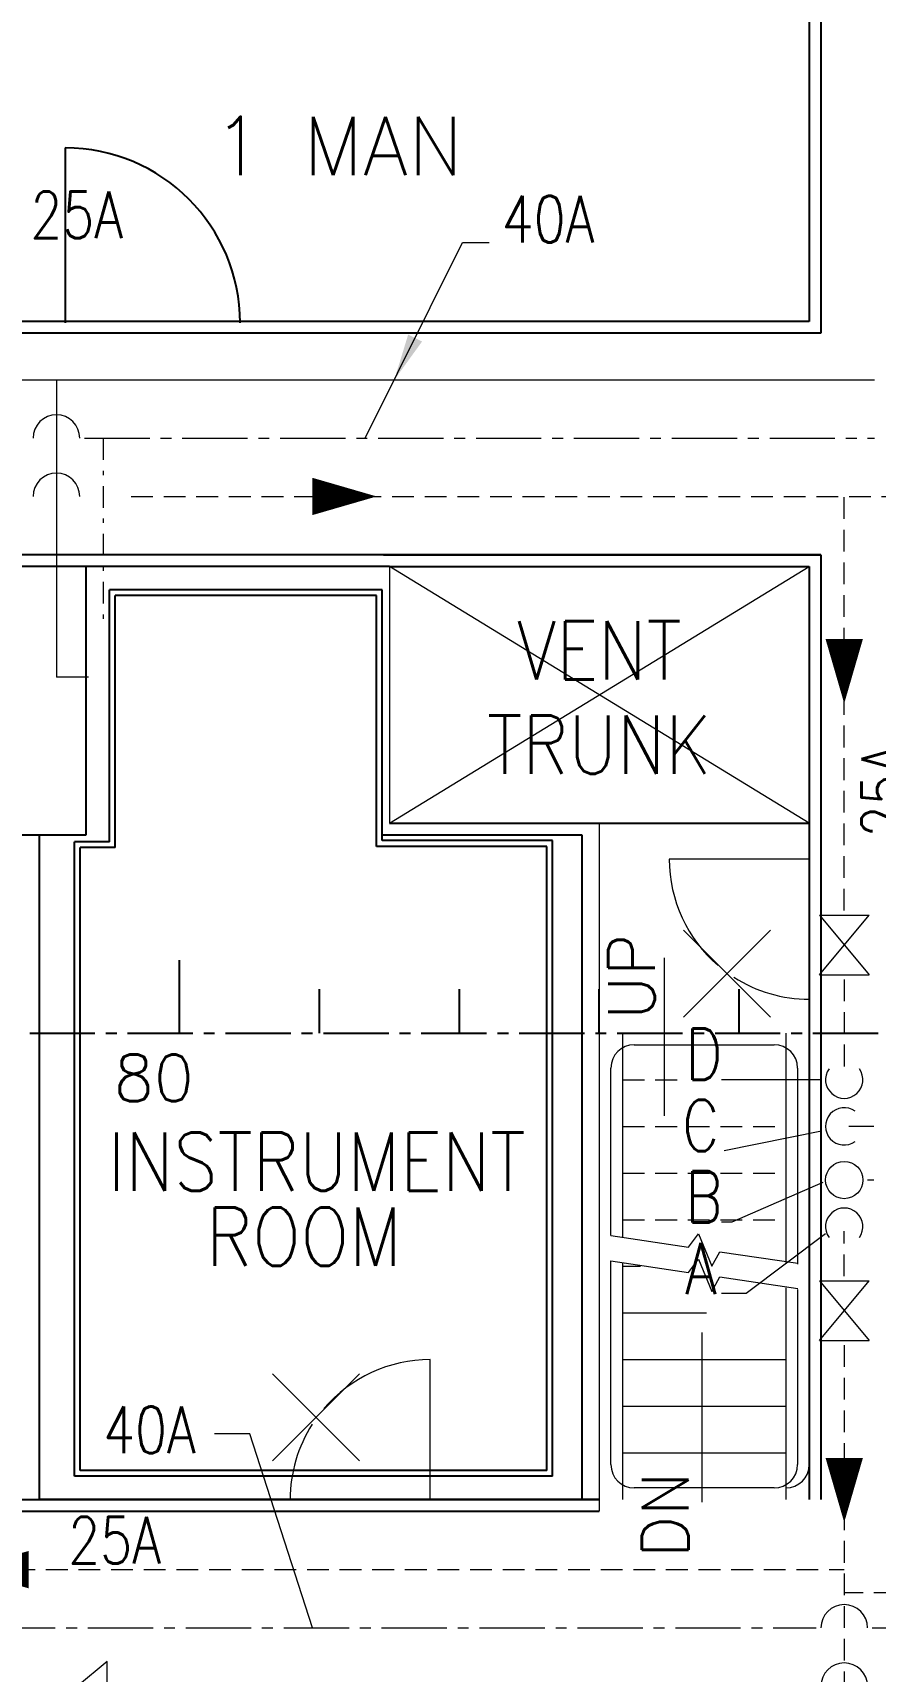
# Model space of a CAD drawing. Extents: x 475189 to 476029, y 1007718 to 1008015.
# Drawn here: x 475744.65 to 475764.01, y 1007949.48 to 1007987.13 of the extents above; entities that cross this region are included whole.
import ezdxf
from ezdxf.enums import TextEntityAlignment as Align

# ---------------------------------------------------------------- set-up
doc = ezdxf.new("R2010")
doc.units = 0
doc.header["$LTSCALE"] = 2
doc.header["$MEASUREMENT"] = 0
doc.header["$PDMODE"] = 3
doc.header["$PDSIZE"] = -7
for name, pattern in [('CENTER2', [1.125, 0.75, -0.125, 0.125, -0.125]), ('DASHDOT', [38.1, 12.7, -6.35, 12.7, -6.35]), ('DASHDOT2', [0.5, 0.25, -0.125, 0, -0.125]), ('HIDDEN', [0.375, 0.25, -0.125])]:
    doc.linetypes.add(name, pattern=pattern)
doc.layers.get('0').update_dxf_attribs({"linetype": 'CONTINUOUS', "lineweight": 0})
for name, color, linetype in [('BHD', 62, 'CONTINUOUS'), ('DIVISION', 42, 'CONTINUOUS'), ('Frame', 243, 'CONTINUOUS'), ('LAYER002', 7, 'CONTINUOUS'), ('LAYER003', 7, 'CONTINUOUS'), ('LAYER010', 7, 'CONTINUOUS'), ('Lining', 151, 'CONTINUOUS')]:
    doc.layers.add(name, color=color, linetype=linetype)
doc.styles.add('ROMANS', font='ROMANS.SHX')

msp = doc.modelspace()

# ---------------------------------------------------------------- linework, layer by layer
at = {"color": 8, "linetype": 'Continuous'}
for p, q in [((475744.409, 1007979.152), (475763.995, 1007979.152)), ((475752.844, 1007974.863), (475752.844, 1007968.966)), ((475757.669, 1007968.966), (475757.669, 1007953.151)), ((475759.17, 1007964.17), (475759.17, 1007965.871)), ((475758.205, 1007964.141), (475758.205, 1007959.447)), ((475759.17, 1007962.24), (475759.17, 1007964.17)), ((475761.958, 1007964.141), (475761.958, 1007958.866)), ((475758.473, 1007963.873), (475761.69, 1007963.873)), ((475757.937, 1007959.488), (475757.937, 1007963.337)), ((475762.226, 1007963.337), (475762.226, 1007958.827)), ((475763.982, 1007961.996), (475763.406, 1007961.996)), ((475763.982, 1007960.763), (475763.834, 1007960.763)), ((475757.937, 1007959.488), (475759.717, 1007959.218)), ((475759.717, 1007959.218), (475759.949, 1007959.527)), ((475759.949, 1007959.527), (475760.259, 1007958.78)), ((475757.937, 1007954.223), (475757.937, 1007958.908)), ((475757.937, 1007958.908), (475759.717, 1007958.638)), ((475758.205, 1007958.868), (475758.205, 1007953.419)), ((475759.717, 1007958.638), (475759.949, 1007958.948)), ((475759.949, 1007958.948), (475760.259, 1007958.2)), ((475760.259, 1007958.78), (475760.439, 1007959.115)), ((475760.439, 1007959.115), (475762.235, 1007958.851)), ((475758.205, 1007958.78), (475758.616, 1007958.78)), ((475760.259, 1007958.2), (475760.439, 1007958.535)), ((475760.439, 1007958.535), (475762.235, 1007958.271)), ((475761.958, 1007958.286), (475761.958, 1007953.419)), ((475762.226, 1007958.247), (475762.226, 1007954.223)), ((475758.205, 1007957.708), (475760.136, 1007957.708)), ((475760.023, 1007957.261), (475760.023, 1007955.331)), ((475758.205, 1007956.635), (475761.958, 1007956.635)), ((475758.205, 1007955.563), (475761.958, 1007955.563)), ((475760.023, 1007955.331), (475760.023, 1007953.359)), ((475758.205, 1007954.491), (475761.958, 1007954.491)), ((475761.69, 1007953.687), (475758.473, 1007953.687))]:
    msp.add_line(p, q, dxfattribs=at)
at = {"color": 8}
for p, q in [((475745.193, 1007979.152), (475745.193, 1007972.316)), ((475745.929, 1007972.316), (475745.193, 1007972.316)), ((475762.494, 1007968.134), (475759.278, 1007968.134)), ((475762.729, 1007966.848), (475763.868, 1007966.848)), ((475762.729, 1007966.848), (475763.868, 1007965.481)), ((475762.729, 1007965.481), (475763.868, 1007966.848)), ((475762.729, 1007965.481), (475763.868, 1007965.481)), ((475760.716, 1007959.792), (475760.479, 1007959.792)), ((475761.047, 1007958.155), (475760.479, 1007958.155)), ((475762.729, 1007958.445), (475763.868, 1007958.445)), ((475762.729, 1007957.078), (475763.868, 1007958.445)), ((475762.729, 1007958.445), (475763.868, 1007957.078)), ((475762.729, 1007957.078), (475763.868, 1007957.078)), ((475753.782, 1007953.419), (475753.782, 1007956.635)), ((475746.361, 1007949.7), (475745.677, 1007949.13)), ((475746.361, 1007948.56), (475746.361, 1007949.7))]:
    msp.add_line(p, q, dxfattribs=at)
at = {"color": 8, "linetype": 'CENTER2'}
for p, q in [((475745.836, 1007977.811), (475763.995, 1007977.811)), ((475730.167, 1007950.47), (475762.655, 1007950.47)), ((475763.942, 1007950.47), (475766.247, 1007950.47))]:
    msp.add_line(p, q, dxfattribs=at)
at = {"color": 8, "linetype": 'DASHDOT2'}
msp.add_line((475746.265, 1007977.811), (475746.265, 1007973.652), dxfattribs=at)
at = {"color": 8, "linetype": 'HIDDEN'}
for p, q in [((475746.908, 1007976.471), (475764.639, 1007976.471)), ((475763.298, 1007966.955), (475763.298, 1007976.471)), ((475763.298, 1007965.374), (475763.298, 1007963.176)), ((475758.205, 1007963.069), (475759.661, 1007963.069)), ((475758.205, 1007961.996), (475761.958, 1007961.996)), ((475758.205, 1007960.924), (475761.958, 1007960.924)), ((475758.205, 1007959.852), (475761.958, 1007959.852)), ((475763.298, 1007958.552), (475763.298, 1007959.584)), ((475763.298, 1007956.97), (475763.298, 1007948.701)), ((475729.202, 1007951.81), (475763.298, 1007951.81)), ((475769.732, 1007951.274), (475763.298, 1007951.274))]:
    msp.add_line(p, q, dxfattribs=at)
at = {"color": 8, "linetype": 'DASHDOT'}
for p, q in [((475752.844, 1007968.966), (475762.494, 1007974.863)), ((475762.494, 1007968.966), (475752.844, 1007974.863))]:
    msp.add_line(p, q, dxfattribs=at)
at = {"color": 8}
for points in [[(475752.292, 1007977.811), (475754.529, 1007982.304), (475755.135, 1007982.304)], [(475762.762, 1007963.069), (475760.479, 1007963.069)], [(475762.773, 1007961.889), (475760.536, 1007961.43)], [(475762.807, 1007960.709), (475760.716, 1007959.792)], [(475762.87, 1007959.529), (475761.047, 1007958.155)], [(475751.08, 1007950.47), (475749.638, 1007954.93), (475748.824, 1007954.93)]]:
    msp.add_lwpolyline(points, dxfattribs=at)
for points in [[(475752.553, 1007976.471, 0, 0.858, 0), (475751.074, 1007976.471, 0.858, 0.858, 0)], [(475763.298, 1007971.713, 0, 0.858, 0), (475763.298, 1007973.193, 0.858, 0.858, 0)], [(475763.298, 1007952.895, 0, 0.858, 0), (475763.298, 1007954.375, 0.858, 0.858, 0)], [(475743.074, 1007951.81, 0, 0.858, 0), (475744.553, 1007951.81, 0.858, 0.858, 0)]]:
    msp.add_lwpolyline(points, format="xyseb", dxfattribs=at)
msp.add_circle((475763.298, 1007960.763), 0.429, dxfattribs=at)
for centre, radius, start, end in [((475745.193, 1007977.811), 0.536, 0, 180), ((475745.193, 1007976.471), 0.536, 0, 180), ((475762.494, 1007968.134), 3.217, 180, 229.3943), ((475762.494, 1007968.134), 3.217, 237.3943, 270), ((475763.298, 1007963.069), 0.429, 144.3409, 35.6591), ((475763.298, 1007961.996), 0.429, 54.3409, 305.6591), ((475763.298, 1007959.691), 0.429, 324.3409, 215.6591), ((475753.782, 1007953.419), 3.217, 90, 139.3943), ((475753.782, 1007953.419), 3.217, 147.3943, 180), ((475763.298, 1007950.47), 0.536, 0, 180), ((475763.298, 1007949.13), 0.536, 0, 180)]:
    msp.add_arc(centre, radius, start, end, dxfattribs=at)
at = {"color": 8, "linetype": 'Continuous'}
for centre, start, end in [((475758.473, 1007963.337), 90, 180), ((475761.69, 1007963.337), 0, 90), ((475758.473, 1007954.223), 180, 270), ((475761.69, 1007954.223), 270, 0), ((475761.958, 1007954.223), 270, 0)]:
    msp.add_arc(centre, 0.536, start, end, dxfattribs=at)
for p in [(475760.602, 1007965.508), (475751.156, 1007955.311)]:
    msp.add_point(p, dxfattribs=at)
at = {"color": 8}
msp.add_solid([(475753.597, 1007980.032), (475752.959, 1007979.152), (475753.277, 1007980.191)], dxfattribs=at)
at = {"layer": 'BHD', "color": 8}
for p, q in [((475745.875, 1007968.698), (475745.875, 1007974.863)), ((475744.803, 1007953.419), (475744.803, 1007968.698)), ((475757.669, 1007953.419), (475744.803, 1007953.419))]:
    msp.add_line(p, q, dxfattribs=at)
at = {"layer": 'DIVISION', "color": 8}
for p, q in [((475762.494, 1007992.286), (475762.494, 1007980.492)), ((475762.762, 1007992.286), (475762.762, 1007980.224)), ((475745.393, 1007984.481), (475745.393, 1007980.46)), ((475762.494, 1007980.492), (475731.936, 1007980.492)), ((475762.762, 1007980.224), (475731.936, 1007980.224)), ((475762.762, 1007975.131), (475732.472, 1007975.131)), ((475752.844, 1007974.863), (475732.472, 1007974.863)), ((475732.472, 1007953.419), (475757.669, 1007953.419)), ((475732.472, 1007953.151), (475757.669, 1007953.151))]:
    msp.add_line(p, q, dxfattribs=at)
msp.add_arc((475745.393, 1007980.46), 4.021, 0, 90, dxfattribs=at)
at = {"layer": 'Frame', "color": 8}
for p, q in [((475748.019, 1007964.141), (475748.019, 1007965.815)), ((475744.803, 1007964.141), (475744.803, 1007965.146)), ((475751.236, 1007964.141), (475751.236, 1007965.146)), ((475754.453, 1007964.141), (475754.453, 1007965.146)), ((475757.669, 1007964.141), (475757.669, 1007965.146)), ((475760.886, 1007964.141), (475760.886, 1007965.146))]:
    msp.add_line(p, q, dxfattribs=at)
at = {"layer": 'Frame', "color": 8, "linetype": 'CENTER2'}
msp.add_line((475661.329, 1007964.141), (475847.851, 1007964.141), dxfattribs=at)
at = {"layer": 'LAYER002', "color": 8, "linetype": 'Continuous'}
for p, q in [((475752.844, 1007974.863), (475762.494, 1007974.863)), ((475762.494, 1007974.863), (475762.494, 1007953.419)), ((475752.844, 1007968.966), (475762.494, 1007968.966)), ((475728.72, 1007953.419), (475757.669, 1007953.419))]:
    msp.add_line(p, q, dxfattribs=at)
at = {"layer": 'LAYER003', "color": 8, "linetype": 'Continuous'}
msp.add_line((475762.494, 1007968.698), (475762.494, 1007953.419), dxfattribs=at)
at = {"layer": 'Lining', "color": 8}
for p, q in [((475752.71, 1007975.131), (475762.762, 1007975.131)), ((475762.762, 1007975.131), (475762.762, 1007953.419)), ((475746.411, 1007968.535), (475746.411, 1007974.327)), ((475752.683, 1007974.327), (475746.411, 1007974.327)), ((475752.683, 1007968.564), (475752.683, 1007974.327)), ((475746.545, 1007968.401), (475746.545, 1007974.193)), ((475752.549, 1007974.193), (475746.545, 1007974.193)), ((475752.549, 1007968.43), (475752.549, 1007974.193)), ((475744.32, 1007968.698), (475745.875, 1007968.698)), ((475752.683, 1007968.698), (475757.267, 1007968.698)), ((475757.267, 1007968.698), (475757.267, 1007953.419)), ((475745.607, 1007953.955), (475745.607, 1007968.535)), ((475746.411, 1007968.535), (475745.607, 1007968.535)), ((475745.741, 1007954.089), (475745.741, 1007968.401)), ((475746.545, 1007968.401), (475745.741, 1007968.401)), ((475756.463, 1007968.43), (475752.549, 1007968.43)), ((475756.597, 1007968.564), (475752.683, 1007968.564)), ((475756.463, 1007954.089), (475756.463, 1007968.43)), ((475756.597, 1007953.955), (475756.597, 1007968.564)), ((475756.597, 1007953.955), (475745.607, 1007953.955)), ((475756.463, 1007954.089), (475745.741, 1007954.089))]:
    msp.add_line(p, q, dxfattribs=at)

# ---------------------------------------------------------------- texts
at = {"color": 8, "style": 'ROMANS', "width": 0.8}
for s, height, p in [('25A', 1.0722, (475744.594, 1007982.406)), ('40A', 1.0722, (475755.425, 1007982.306)), ('D', 1.179, (475759.65, 1007963.068)), ('C', 1.179, (475759.574, 1007961.426)), ('B', 1.179, (475759.65, 1007959.785)), ('A', 1.179, (475759.642, 1007958.143)), ('40A', 1.0722, (475746.265, 1007954.483)), ('25A', 1.0722, (475745.463, 1007951.948))]:
    msp.add_text(s, height=height, dxfattribs=at).set_placement(p)
at = {"color": 8, "style": 'ROMANS', "width": 0.88}
for s, p in [('VENT', (475757.669, 1007972.266)), ('TRUNK', (475757.669, 1007970.096)), ('INSTRUMENT', (475751.172, 1007960.518)), ('ROOM', (475750.883, 1007958.793))]:
    msp.add_text(s, height=1.3403, dxfattribs=at).set_placement(p, align=Align.CENTER)
at = {"color": 8, "style": 'ROMANS', "width": 0.8}
msp.add_text('25A', height=1.0722, rotation=90, dxfattribs=at).set_placement((475764.767, 1007968.636))
at = {"color": 8, "linetype": 'Continuous', "style": 'ROMANS'}
for s, p in [('UP', (475758.945, 1007964.446)), ('DN', (475759.719, 1007952.08))]:
    msp.add_text(s, height=1.0722, rotation=90, dxfattribs=at).set_placement(p)
at = {"layer": 'Frame', "color": 8, "style": 'ROMANS'}
msp.add_text(' 80', height=1.0722, dxfattribs=at).set_placement((475745.774, 1007962.572))
at = {"layer": 'LAYER010', "color": 8, "linetype": 'Continuous', "style": 'ROMANS'}
msp.add_text('1 MAN', height=1.3403, dxfattribs=at).set_placement((475748.794, 1007983.855))

doc.saveas('drawing.dxf')
